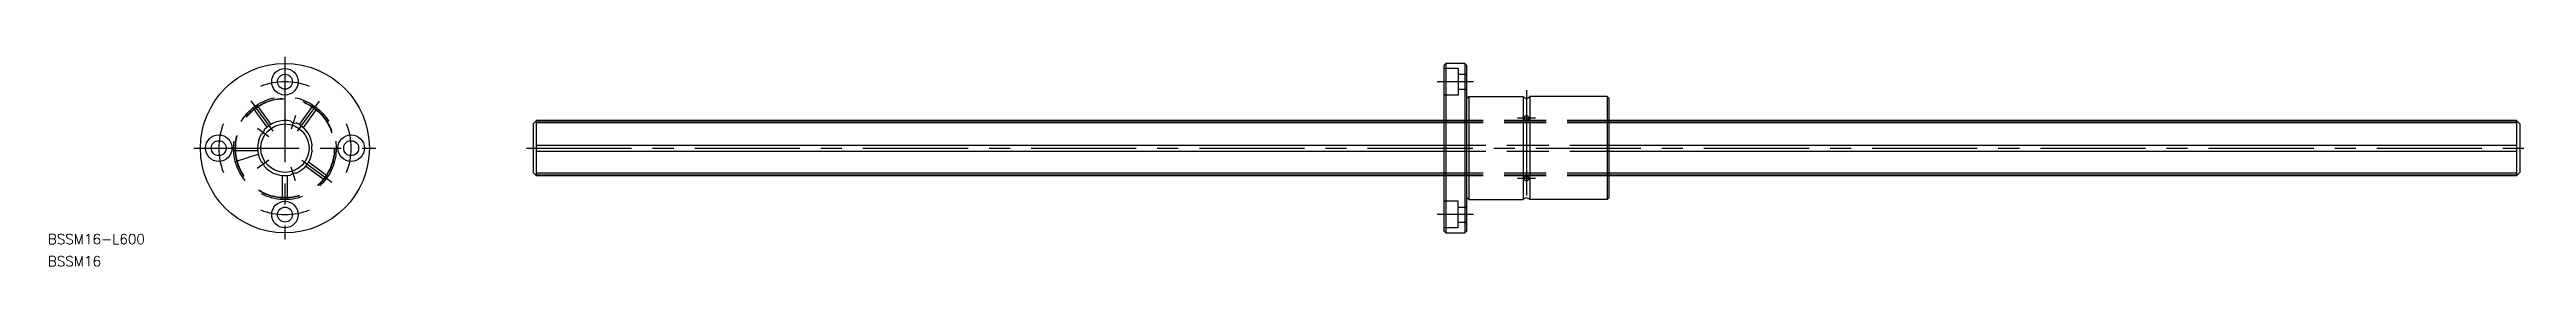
# Model space of a CAD drawing. Extents: x -71 to 677, y -36 to 28.
import ezdxf

# ---------------------------------------------------------------- set-up
doc = ezdxf.new("R2010")
doc.units = 0
doc.linetypes.add('CENTER', pattern=[50.8, 31.75, -6.35, 6.35, -6.35])
doc.linetypes.add('DASHED', pattern=[19.05, 12.7, -6.35])
doc.layers.get('0').update_dxf_attribs({"linetype": 'CONTINUOUS'})
doc.layers.add('CENTER', color=1, linetype='CENTER')
doc.styles.get("Standard").update_dxf_attribs({"font": 'txt.shx', "height": 3, "bigfont": 'bigfont.shx'})

msp = doc.modelspace()

# ---------------------------------------------------------------- linework, layer by layer
at = {"color": 7, "linetype": 'CONTINUOUS'}
for p, q in [((349.95, 24.9), (350.55, 25.5)), ((349.95, 24.9), (349.95, -24.9)), ((350.55, 25.5), (350.55, -25.5)), ((356.35, 25.5), (350.55, 25.5)), ((356.35, 25.5), (356.35, -25.5)), ((356.35, 25.5), (356.95, 24.9)), ((356.95, -24.9), (356.95, 24.9)), ((357.55, 15.5), (356.95, 14.9)), ((357.55, 15.5), (357.55, -15.5)), ((357.55, 15.5), (373.95, 15.5)), ((373.95, 15.5), (373.95, -15.5)), ((375.95, 15.5), (375.95, -15.5)), ((399.35, 15.5), (375.95, 15.5)), ((399.35, 15.5), (399.35, -15.5)), ((399.95, 14.9), (399.35, 15.5)), ((74.95, 7.3), (75.95, 8.3)), ((349.95, 8.3), (75.95, 8.3)), ((75.95, -8.3), (75.95, 8.3)), ((349.95, 8.12), (75.95, 8.12)), ((349.95, 7.59), (75.95, 7.59)), ((399.95, -14.9), (399.95, 14.9)), ((673.95, 8.3), (399.95, 8.3)), ((673.95, 8.12), (399.95, 8.12)), ((673.95, 7.59), (399.95, 7.59)), ((673.95, 8.3), (674.95, 7.3)), ((673.95, 8.3), (673.95, -8.3)), ((74.95, 7.3), (74.95, -7.3)), ((75.95, 0.87), (349.95, 0.87)), ((399.95, 0.87), (673.95, 0.87)), ((674.95, 7.3), (674.95, -7.3)), ((12.1, -9.72), (7.95, -6.7)), ((12.98, -8.51), (8.89, -5.53)), ((74.95, -7.3), (75.95, -8.3)), ((75.95, -0.87), (349.95, -0.87)), ((399.95, -0.87), (673.95, -0.87)), ((674.95, -7.3), (673.95, -8.3)), ((349.95, -7.58), (75.95, -7.58)), ((349.95, -8.11), (75.95, -8.11)), ((349.95, -8.3), (75.95, -8.3)), ((357.55, -15.5), (356.95, -14.9)), ((399.35, -15.5), (399.95, -14.9)), ((673.95, -7.58), (399.95, -7.58)), ((673.95, -8.11), (399.95, -8.11)), ((673.95, -8.3), (399.95, -8.3)), ((357.55, -15.5), (373.95, -15.5)), ((399.35, -15.5), (375.95, -15.5)), ((349.95, -24.9), (350.55, -25.5)), ((350.55, -25.5), (356.35, -25.5)), ((356.95, -24.9), (356.35, -25.5))]:
    msp.add_line(p, q, dxfattribs=at)
at = {"color": 3, "linetype": 'DASHED'}
for p, q in [((354.35, 24), (349.95, 24)), ((354.35, 24), (354.35, 16)), ((354.35, 16), (349.95, 16)), ((354.35, 22.25), (356.95, 22.25)), ((354.35, 17.75), (356.95, 17.75)), ((-9.68, 12.09), (-5.45, 6.27)), ((-8.46, 12.97), (-4.24, 7.15)), ((8.52, 12.96), (4.27, 7.12)), ((9.74, 12.08), (5.48, 6.23)), ((399.95, 8.3), (349.95, 8.3)), ((399.95, 8.12), (349.95, 8.12)), ((399.95, 7.59), (349.95, 7.59)), ((349.95, 0.87), (399.95, 0.87)), ((-15.46, -0.74), (-8.27, -0.75)), ((-14.94, -4.06), (-8.09, -1.84)), ((12.1, -9.72), (6.24, -5.46)), ((12.98, -8.51), (7.12, -4.25)), ((349.95, -0.87), (399.95, -0.87)), ((-0.74, -15.48), (-0.74, -8.26)), ((0.76, -15.48), (0.76, -8.26)), ((399.95, -7.58), (349.95, -7.58)), ((399.95, -8.11), (349.95, -8.11)), ((399.95, -8.3), (349.95, -8.3)), ((354.35, -16), (349.95, -16)), ((354.35, -24), (354.35, -16)), ((354.35, -17.75), (356.95, -17.75)), ((354.35, -22.25), (356.95, -22.25)), ((354.35, -24), (349.95, -24))]:
    msp.add_line(p, q, dxfattribs=at)
at = {"color": 7, "linetype": 'CONTINUOUS'}
for points in [[(374.2, 9.09, 0), (374.2, 9.06, 0), (374.2, 9.03, 0), (374.2, 9, 0), (374.21, 8.97, 0), (374.22, 8.94, 0), (374.23, 8.91, 0), (374.24, 8.88, 0), (374.25, 8.85, 0), (374.27, 8.83, 0), (374.29, 8.8, 0), (374.3, 8.77, 0), (374.32, 8.75, 0), (374.35, 8.73, 0), (374.37, 8.7, 0), (374.39, 8.68, 0), (374.42, 8.66, 0), (374.44, 8.64, 0), (374.47, 8.62, 0), (374.5, 8.6, 0), (374.53, 8.58, 0), (374.56, 8.57, 0), (374.59, 8.55, 0), (374.63, 8.54, 0), (374.66, 8.53, 0), (374.69, 8.52, 0), (374.73, 8.51, 0), (374.76, 8.5, 0), (374.8, 8.49, 0), (374.84, 8.49, 0), (374.87, 8.48, 0), (374.91, 8.48, 0), (374.95, 8.48, 0), (374.98, 8.48, 0), (375.02, 8.48, 0), (375.06, 8.49, 0), (375.09, 8.49, 0), (375.13, 8.5, 0), (375.17, 8.51, 0), (375.2, 8.52, 0), (375.23, 8.53, 0), (375.27, 8.54, 0), (375.3, 8.55, 0), (375.33, 8.57, 0), (375.36, 8.58, 0), (375.39, 8.6, 0), (375.42, 8.62, 0), (375.45, 8.64, 0), (375.48, 8.66, 0), (375.5, 8.68, 0), (375.53, 8.7, 0), (375.55, 8.73, 0), (375.57, 8.75, 0), (375.59, 8.77, 0), (375.61, 8.8, 0), (375.62, 8.83, 0), (375.64, 8.85, 0), (375.65, 8.88, 0), (375.67, 8.91, 0), (375.68, 8.94, 0), (375.68, 8.97, 0), (375.69, 9, 0), (375.69, 9.03, 0), (375.7, 9.06, 0), (375.7, 9.09, 0), (375.7, 9.12, 0), (375.69, 9.15, 0), (375.69, 9.17, 0), (375.68, 9.2, 0), (375.68, 9.23, 0), (375.67, 9.26, 0), (375.65, 9.29, 0), (375.64, 9.32, 0), (375.62, 9.34, 0), (375.61, 9.37, 0), (375.59, 9.4, 0), (375.57, 9.42, 0), (375.55, 9.45, 0), (375.53, 9.47, 0), (375.5, 9.49, 0), (375.48, 9.51, 0), (375.45, 9.53, 0), (375.42, 9.55, 0), (375.39, 9.57, 0), (375.36, 9.59, 0), (375.33, 9.61, 0), (375.3, 9.62, 0), (375.27, 9.63, 0), (375.23, 9.65, 0), (375.2, 9.66, 0), (375.17, 9.67, 0), (375.13, 9.67, 0), (375.09, 9.68, 0), (375.06, 9.68, 0), (375.02, 9.69, 0), (374.98, 9.69, 0), (374.95, 9.69, 0), (374.91, 9.69, 0), (374.87, 9.69, 0), (374.84, 9.68, 0), (374.8, 9.68, 0), (374.76, 9.67, 0), (374.73, 9.67, 0), (374.69, 9.66, 0), (374.66, 9.65, 0), (374.63, 9.63, 0), (374.59, 9.62, 0), (374.56, 9.61, 0), (374.53, 9.59, 0), (374.5, 9.57, 0), (374.47, 9.55, 0), (374.44, 9.53, 0), (374.42, 9.51, 0), (374.39, 9.49, 0), (374.37, 9.47, 0), (374.35, 9.45, 0), (374.32, 9.42, 0), (374.3, 9.4, 0), (374.29, 9.37, 0), (374.27, 9.34, 0), (374.25, 9.32, 0), (374.24, 9.29, 0), (374.23, 9.26, 0), (374.22, 9.23, 0), (374.21, 9.2, 0), (374.2, 9.17, 0), (374.2, 9.15, 0), (374.2, 9.12, 0), (374.2, 9.09, 0)], [(374.2, -9.12, 0), (374.2, -9.15, 0), (374.2, -9.18, 0), (374.2, -9.2, 0), (374.21, -9.23, 0), (374.22, -9.26, 0), (374.23, -9.29, 0), (374.24, -9.32, 0), (374.25, -9.35, 0), (374.27, -9.38, 0), (374.29, -9.4, 0), (374.3, -9.43, 0), (374.32, -9.45, 0), (374.35, -9.48, 0), (374.37, -9.5, 0), (374.39, -9.52, 0), (374.42, -9.54, 0), (374.44, -9.57, 0), (374.47, -9.58, 0), (374.5, -9.6, 0), (374.53, -9.62, 0), (374.56, -9.64, 0), (374.59, -9.65, 0), (374.63, -9.66, 0), (374.66, -9.68, 0), (374.69, -9.69, 0), (374.73, -9.7, 0), (374.76, -9.7, 0), (374.8, -9.71, 0), (374.84, -9.72, 0), (374.87, -9.72, 0), (374.91, -9.72, 0), (374.95, -9.72, 0), (374.98, -9.72, 0), (375.02, -9.72, 0), (375.06, -9.72, 0), (375.09, -9.71, 0), (375.13, -9.7, 0), (375.17, -9.7, 0), (375.2, -9.69, 0), (375.23, -9.68, 0), (375.27, -9.66, 0), (375.3, -9.65, 0), (375.33, -9.64, 0), (375.36, -9.62, 0), (375.39, -9.6, 0), (375.42, -9.58, 0), (375.45, -9.57, 0), (375.48, -9.54, 0), (375.5, -9.52, 0), (375.53, -9.5, 0), (375.55, -9.48, 0), (375.57, -9.45, 0), (375.59, -9.43, 0), (375.61, -9.4, 0), (375.62, -9.38, 0), (375.64, -9.35, 0), (375.65, -9.32, 0), (375.67, -9.29, 0), (375.68, -9.26, 0), (375.68, -9.23, 0), (375.69, -9.2, 0), (375.69, -9.18, 0), (375.7, -9.15, 0), (375.7, -9.12, 0), (375.7, -9.09, 0), (375.69, -9.06, 0), (375.69, -9.03, 0), (375.68, -9, 0), (375.68, -8.97, 0), (375.67, -8.94, 0), (375.65, -8.91, 0), (375.64, -8.88, 0), (375.62, -8.86, 0), (375.61, -8.83, 0), (375.59, -8.8, 0), (375.57, -8.78, 0), (375.55, -8.75, 0), (375.53, -8.73, 0), (375.5, -8.71, 0), (375.48, -8.69, 0), (375.45, -8.67, 0), (375.42, -8.65, 0), (375.39, -8.63, 0), (375.36, -8.61, 0), (375.33, -8.6, 0), (375.3, -8.58, 0), (375.27, -8.57, 0), (375.23, -8.56, 0), (375.2, -8.54, 0), (375.17, -8.54, 0), (375.13, -8.53, 0), (375.09, -8.52, 0), (375.06, -8.52, 0), (375.02, -8.51, 0), (374.98, -8.51, 0), (374.95, -8.51, 0), (374.91, -8.51, 0), (374.87, -8.51, 0), (374.84, -8.52, 0), (374.8, -8.52, 0), (374.76, -8.53, 0), (374.73, -8.54, 0), (374.69, -8.54, 0), (374.66, -8.56, 0), (374.63, -8.57, 0), (374.59, -8.58, 0), (374.56, -8.6, 0), (374.53, -8.61, 0), (374.5, -8.63, 0), (374.47, -8.65, 0), (374.44, -8.67, 0), (374.42, -8.69, 0), (374.39, -8.71, 0), (374.37, -8.73, 0), (374.35, -8.75, 0), (374.32, -8.78, 0), (374.3, -8.8, 0), (374.29, -8.83, 0), (374.27, -8.86, 0), (374.25, -8.88, 0), (374.24, -8.91, 0), (374.23, -8.94, 0), (374.22, -8.97, 0), (374.21, -9, 0), (374.2, -9.03, 0), (374.2, -9.06, 0), (374.2, -9.09, 0), (374.2, -9.12, 0)]]:
    msp.add_polyline3d(points, dxfattribs=at)
for centre, radius in [((0, 0), 25.5), ((0, 20), 4), ((0, 20), 2.25), ((-20, 0), 4), ((-20, 0), 2.25), ((0, 0), 7.3), ((20, 0), 4), ((20, 0), 2.25), ((0, -20), 4), ((0, -20), 2.25)]:
    msp.add_circle(centre, radius, dxfattribs=at)
at = {"color": 3, "linetype": 'DASHED'}
for radius in [15.5, 15, 14.9]:
    msp.add_circle((0, 0), radius, dxfattribs=at)
at = {"color": 7, "linetype": 'CONTINUOUS'}
for centre, radius, start, end in [((374.95, 16.25), 1.25, 216.8699, 323.1301), ((0, 0.01), 8.3, 77.94515, 137.96574), ((2.97, 9.14), 1.6, 219.18229, 284.7286), ((0, 0.01), 8.3, 5.94515, 65.96574), ((0, 0.01), 8.3, 149.94515, 209.96574), ((-7.76, 5.66), 1.6, 291.18229, 356.7286), ((9.6, 0), 1.6, 147.18229, 212.7286), ((-7.75, -5.64), 1.6, 3.18229, 68.7286), ((0, 0.01), 8.3, 221.94515, 281.96574), ((0, 0.01), 8.3, 293.94515, 353.96574), ((2.96, -9.12), 1.6, 75.18229, 140.7286), ((374.95, -16.25), 1.25, 36.8699, 143.1301)]:
    msp.add_arc(centre, radius, start, end, dxfattribs=at)
at = {"layer": 'CENTER', "color": 1, "linetype": 'CENTER'}
for p, q in [((0, 27.5), (0, -27.5)), ((358.95, 20), (347.95, 20)), ((374.95, 17.5), (374.95, -17.5)), ((-10.29, 14.21), (-3.69, 5.11)), ((3.19, 9.8), (1.86, 5.71)), ((10.31, 14.14), (3.72, 5.09)), ((372.2, 9.09), (377.7, 9.09)), ((-27.5, 0), (27.5, 0)), ((-8.33, 6.06), (-4.85, 3.54)), ((72.95, 0), (676.95, 0)), ((-8.34, -6.04), (-4.85, -3.51)), ((3.18, -9.8), (1.85, -5.7)), ((14.15, -10.3), (5.09, -3.7)), ((377.7, -9.12), (372.2, -9.12)), ((358.95, -20), (347.95, -20))]:
    msp.add_line(p, q, dxfattribs=at)
for start, end in [(68.38615, 111.61385), (158.38615, 201.61385), (338.38615, 21.61385), (248.38615, 291.61385)]:
    msp.add_arc((0, 0), 20, start, end, dxfattribs=at)

# ---------------------------------------------------------------- texts
at = {"color": 7, "linetype": 'CONTINUOUS'}
for s, p in [('BSSM16-L600', (-71.61, -28.89)), ('BSSM16', (-71.61, -35.54))]:
    msp.add_text(s, height=3, dxfattribs=at).set_placement(p)

doc.saveas('drawing.dxf')
